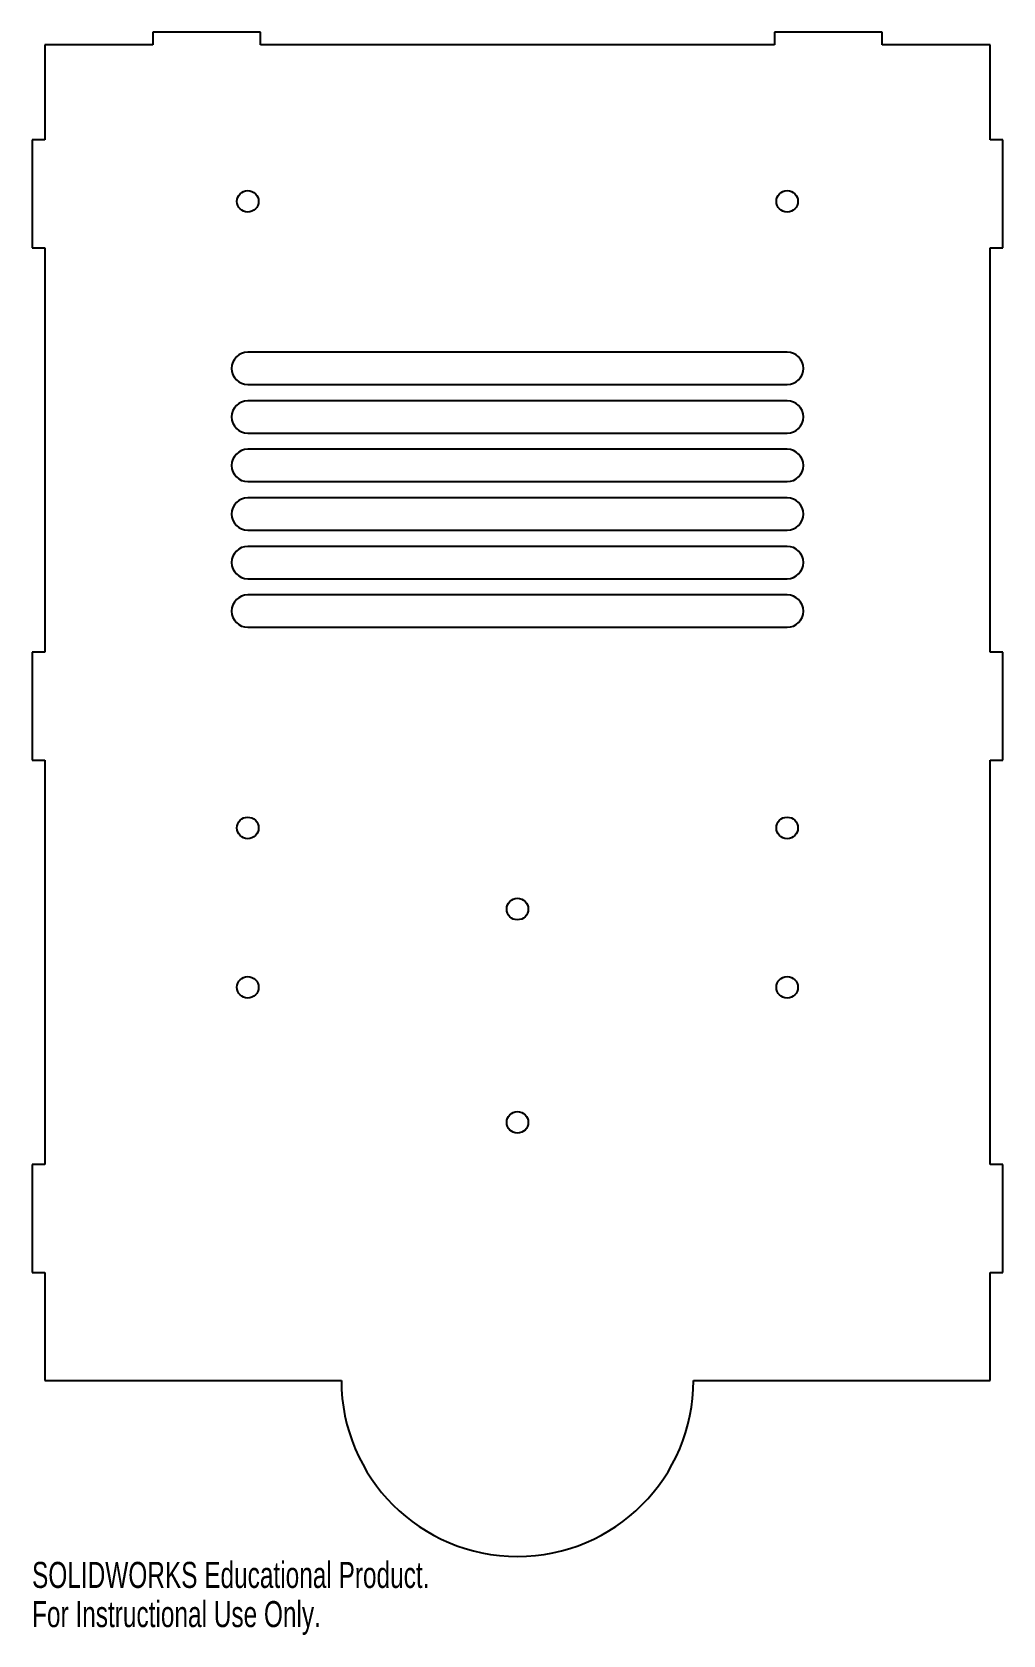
# Model space of a CAD drawing. Header units: millimetres. Extents: x -132 to 48, y -95 to 202.
import ezdxf

# ---------------------------------------------------------------- set-up
doc = ezdxf.new("R2010")
doc.units = ezdxf.units.MM
doc.styles.add('SLDTEXTSTYLE0', font='TXT', dxfattribs={"width": 0.7})

msp = doc.modelspace()

# ---------------------------------------------------------------- linework, layer by layer
at = {"color": 7, "linetype": 'Continuous', "lineweight": 25}
for p, q in [((-90.13, 202.16), (-110.13, 202.16)), ((-110.13, 202.16), (-110.13, 199.8)), ((-90.13, 199.8), (-90.13, 202.16)), ((25.14, 202.16), (5.14, 202.16)), ((5.14, 202.16), (5.14, 199.8)), ((25.14, 199.8), (25.14, 202.16)), ((-110.13, 199.8), (-130.13, 199.8)), ((-130.13, 199.8), (-130.13, 182.16)), ((5.14, 199.8), (-90.13, 199.8)), ((45.14, 199.8), (25.14, 199.8)), ((45.14, 182.16), (45.14, 199.8)), ((-130.13, 182.16), (-132.5, 182.16)), ((-132.5, 182.16), (-132.5, 162.16)), ((47.5, 182.16), (45.14, 182.16)), ((47.5, 162.16), (47.5, 182.16)), ((-132.5, 162.16), (-130.13, 162.16)), ((-130.13, 162.16), (-130.13, 87.16)), ((45.14, 87.16), (45.14, 162.16)), ((45.14, 162.16), (47.5, 162.16)), ((7.5, 142.8), (-92.5, 142.8)), ((-92.5, 136.8), (7.5, 136.8)), ((7.5, 133.8), (-92.5, 133.8)), ((-92.5, 127.8), (7.5, 127.8)), ((7.5, 124.8), (-92.5, 124.8)), ((-92.5, 118.8), (7.5, 118.8)), ((7.5, 115.8), (-92.5, 115.8)), ((-92.5, 109.8), (7.5, 109.8)), ((7.5, 106.8), (-92.5, 106.8)), ((-92.5, 100.8), (7.5, 100.8)), ((7.5, 97.8), (-92.5, 97.8)), ((-92.5, 91.8), (7.5, 91.8)), ((-130.13, 87.16), (-132.5, 87.16)), ((-132.5, 87.16), (-132.5, 67.16)), ((47.5, 87.16), (45.14, 87.16)), ((47.5, 67.16), (47.5, 87.16)), ((-132.5, 67.16), (-130.13, 67.16)), ((-130.13, 67.16), (-130.13, -7.84)), ((45.14, -7.84), (45.14, 67.16)), ((45.14, 67.16), (47.5, 67.16)), ((-130.13, -7.84), (-132.5, -7.84)), ((-132.5, -7.84), (-132.5, -27.84)), ((47.5, -7.84), (45.14, -7.84)), ((47.5, -27.84), (47.5, -7.84)), ((-132.5, -27.84), (-130.13, -27.84)), ((-130.13, -27.84), (-130.13, -47.84)), ((45.14, -47.84), (45.14, -27.84)), ((45.14, -27.84), (47.5, -27.84)), ((-130.13, -47.84), (-75.13, -47.84)), ((-9.86, -47.84), (45.14, -47.84))]:
    msp.add_line(p, q, dxfattribs=at)
for centre in [(-92.5, 170.77), (7.5, 170.77), (-92.5, 54.6), (7.5, 54.6), (-42.5, 39.55), (-92.5, 25.04), (7.5, 25.04), (-42.5, 0)]:
    msp.add_circle(centre, 2, dxfattribs=at)
for centre, radius, start, end in [((-92.5, 139.8), 3, 90, 270), ((7.5, 139.8), 3, 270, 90), ((-92.5, 130.8), 3, 90, 270), ((7.5, 130.8), 3, 270, 90), ((-92.5, 121.8), 3, 90, 270), ((7.5, 121.8), 3, 270, 90), ((-92.5, 112.8), 3, 90, 270), ((7.5, 112.8), 3, 270, 90), ((-92.5, 103.8), 3, 90, 270), ((7.5, 103.8), 3, 270, 90), ((-92.5, 94.8), 3, 90, 270), ((7.5, 94.8), 3, 270, 90), ((-42.5, -47.84), 32.64, 180, 0)]:
    msp.add_arc(centre, radius, start, end, dxfattribs=at)

# ---------------------------------------------------------------- texts
at = {"color": 7, "linetype": 'Continuous', "char_height": 4.8336, "attachment_point": 1, "style": 'SLDTEXTSTYLE0'}
for s, insert in [('SOLIDWORKS Educational Product.', (-132.5, -81.49)), ('For Instructional Use Only.', (-132.5, -88.75))]:
    msp.add_mtext(s, dxfattribs=dict(at, insert=insert))

doc.saveas('drawing.dxf')
